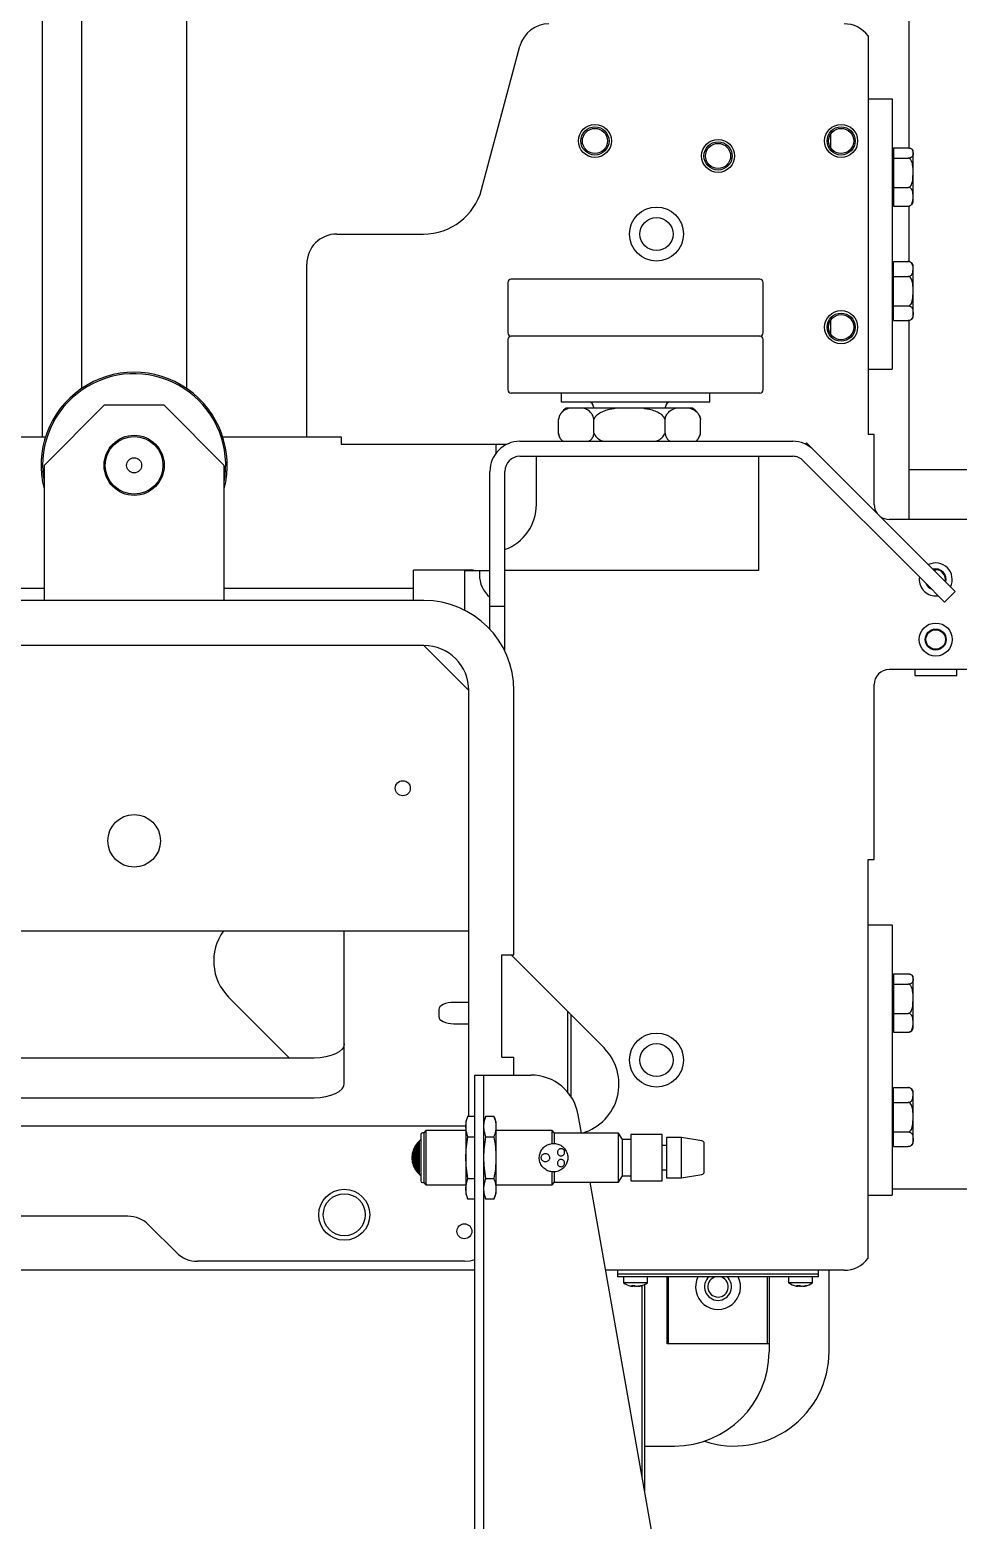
# Model space of a CAD drawing. Header units: inches. Extents: x -347369 to -260369, y 119522 to 149869.
# Drawn here: x -324993.4 to -324684.1, y 137569.5 to 138065.7 of the extents above; entities that cross this region are included whole.
import ezdxf

# ---------------------------------------------------------------- set-up
doc = ezdxf.new("R2010")
doc.units = ezdxf.units.IN
doc.header["$LTSCALE"] = 300
doc.layers.add('MACCHINA', color=40, linetype='Continuous')
doc.layers.add('QUOTE', color=7, linetype='Continuous')

# ---------------------------------------------------------------- blocks, each defined once
blk = doc.blocks.new('A$C27be3406')
at = {"layer": 'MACCHINA'}
for p, q in [((394.5, -1069.5), (394.5, -180.29)), ((407.5, -194.07), (407.5, -1053.41)), ((442.5, -1053.41), (442.5, -223.34)), ((683, -374.5), (683, -973.33)), ((669.5, -936), (669.5, -1068.74)), ((540.72, -987.18), (553.51, -939.41)), ((669.5, -957), (677.5, -957)), ((677.5, -957), (677.5, -1047)), ((657, -968.7), (657, -973.3)), ((677.9, -974.9), (677.5, -974.9)), ((677.9, -973.32), (677.9, -992.68)), ((677.9, -973.32), (682.83, -973.32)), ((677.9, -976.76), (682.83, -976.76)), ((684.5, -991.15), (684.5, -974.85)), ((677.9, -986.45), (682.83, -986.45)), ((677.5, -991.1), (677.9, -991.1)), ((677.9, -992.68), (682.83, -992.68)), ((683, -992.67), (683, -1011.19)), ((492.5, -1002), (521.4, -1002)), ((482.5, -1069.5), (482.5, -1012)), ((677.9, -1011.19), (682.83, -1011.19)), ((677.9, -1030.81), (677.9, -1011.19)), ((633.4, -1017), (550.6, -1017)), ((677.9, -1012.9), (677.5, -1012.9)), ((677.9, -1016.09), (682.83, -1016.09)), ((684.5, -1029.15), (684.5, -1012.85)), ((549.5, -1018.1), (549.5, -1034.9)), ((634.5, -1034.9), (634.5, -1018.1)), ((677.9, -1025.91), (682.83, -1025.91)), ((657, -1030.7), (657, -1035.3)), ((677.5, -1029.1), (677.9, -1029.1)), ((677.9, -1030.81), (682.83, -1030.81)), ((683, -1030.81), (683, -1097)), ((633.4, -1036), (550.6, -1036)), ((549.5, -1037.1), (549.5, -1053.9)), ((634.5, -1053.9), (634.5, -1037.1)), ((669.5, -1047), (677.5, -1047)), ((633.4, -1055), (550.6, -1055)), ((567.25, -1055), (567.25, -1058)), ((616.75, -1058), (616.75, -1055)), ((415, -1059), (395, -1079)), ((435, -1059), (415, -1059)), ((455, -1079), (435, -1059)), ((616.75, -1058), (567.25, -1058)), ((611.05, -1060), (568.95, -1060)), ((578, -1059.5), (578, -1059.77)), ((602, -1059.77), (602, -1059.5)), ((566.33, -1068.24), (566.33, -1063.76)), ((578.16, -1068.24), (578.16, -1063.76)), ((601.84, -1068.24), (601.84, -1063.76)), ((613.67, -1068.24), (613.67, -1063.76)), ((356, -1069.5), (395.49, -1069.5)), ((454.51, -1069.5), (494, -1069.5)), ((494, -1069.5), (494, -1072)), ((553.5, -1071), (644.36, -1071)), ((648.57, -1071.93), (649, -1071.5)), ((649, -1071.5), (691.43, -1113.93)), ((671.5, -1068.74), (669.5, -1068.74)), ((671.5, -1092), (671.5, -1068.74)), ((494, -1072), (549.14, -1072)), ((545.5, -1072), (545.5, -1075)), ((553.5, -1076), (644.36, -1076)), ((559, -1092), (559, -1076)), ((633, -1076), (633, -1114)), ((395, -1079), (395, -1124)), ((455, -1124), (455, -1079)), ((543.5, -1133.6), (543.5, -1081)), ((548.5, -1140.92), (548.5, -1081)), ((647.89, -1077.46), (687.89, -1117.46)), ((773, -1080.48), (683, -1080.48)), ((712.5, -1097), (676.5, -1097)), ((538, -1113.9), (518, -1113.9)), ((518, -1124), (518, -1113.9)), ((535, -1114), (543.5, -1114)), ((535, -1114), (535, -1127.21)), ((538, -1113.9), (538, -1114)), ((540, -1114), (540, -1115.34)), ((633, -1114), (548.5, -1114)), ((691.32, -1113.82), (692, -1113.75)), ((691.43, -1113.93), (698.5, -1121)), ((395, -1120), (332, -1120)), ((518, -1120), (455, -1120)), ((694.96, -1124.54), (687.89, -1117.46)), ((698.5, -1121), (694.96, -1124.54)), ((521.5, -1124), (328.5, -1124)), ((548.5, -1126), (543.5, -1126)), ((692, -1122.5), (692.86, -1122.43)), ((521.5, -1139), (328.5, -1139)), ((536.5, -1154), (521.5, -1139)), ((712.5, -1147), (676.5, -1147)), ((685, -1147), (685, -1149)), ((685, -1149), (699, -1149)), ((699, -1149), (699, -1147)), ((536.5, -1295.64), (536.5, -1154)), ((551.5, -1242), (551.5, -1154)), ((671.5, -1210.26), (671.5, -1152)), ((669.5, -1210.26), (671.5, -1210.26)), ((669.5, -1343), (669.5, -1210.26)), ((313.5, -1234), (536.5, -1234)), ((495, -1284.79), (495, -1234)), ((669.5, -1232), (677.5, -1232)), ((677.5, -1232), (677.5, -1322)), ((547.5, -1242), (551.5, -1242)), ((547.5, -1276), (547.5, -1242)), ((581.52, -1272.98), (550.54, -1242)), ((677.9, -1249.9), (677.5, -1249.9)), ((677.9, -1248.32), (677.9, -1267.68)), ((677.9, -1248.32), (682.83, -1248.32)), ((684.5, -1266.15), (684.5, -1249.85)), ((677.9, -1251.76), (682.83, -1251.76)), ((456.48, -1256.02), (476.78, -1276.32)), ((526.5, -1260.17), (526.5, -1262.54)), ((536.5, -1257.8), (531.5, -1257.8)), ((531.5, -1264.91), (536.5, -1264.91)), ((569.5, -1287.81), (569.5, -1260.96)), ((570.5, -1261.96), (570.5, -1289.16)), ((677.9, -1261.45), (682.83, -1261.45)), ((677.5, -1266.1), (677.9, -1266.1)), ((677.9, -1267.68), (682.83, -1267.68)), ((485, -1276.32), (365, -1276.32)), ((547.5, -1276), (551.5, -1276)), ((551.5, -1282), (551.5, -1276)), ((538.5, -1538.5), (538.5, -1282)), ((538.5, -1282), (557.17, -1282)), ((541.5, -1538.5), (541.5, -1282)), ((365, -1289.53), (485, -1289.53)), ((677.9, -1287.9), (677.5, -1287.9)), ((677.9, -1286.19), (682.83, -1286.19)), ((677.9, -1305.81), (677.9, -1286.19)), ((684.5, -1304.15), (684.5, -1287.85)), ((677.9, -1291.09), (682.83, -1291.09)), ((535.5, -1299), (298.5, -1299)), ((536.18, -1295.64), (535.5, -1297.5)), ((535.5, -1297.5), (535.5, -1321.5)), ((536.18, -1295.64), (538.5, -1295.64)), ((542.18, -1295.64), (541.5, -1297.5)), ((542.18, -1295.64), (544.82, -1295.64)), ((545.5, -1297.5), (544.82, -1295.64)), ((545.5, -1297.5), (545.5, -1321.5)), ((574, -1301.3), (572.92, -1295.22)), ((519.47, -1304.5), (519.07, -1305)), ((519.93, -1304), (519.47, -1304.5)), ((519.47, -1304.5), (519.47, -1314.5)), ((520.45, -1303.5), (519.93, -1304)), ((519.93, -1304), (519.93, -1315)), ((520.5, -1301.75), (520.5, -1317.25)), ((521.5, -1301.25), (521, -1301.25)), ((522.2, -1300.5), (521.5, -1301.2)), ((521.5, -1301.2), (521.5, -1317.8)), ((535.5, -1300.5), (522.2, -1300.5)), ((522.2, -1300.5), (522.2, -1318.5)), ((536.18, -1302.57), (538.5, -1302.57)), ((542.18, -1302.57), (544.82, -1302.57)), ((564.2, -1300.5), (545.5, -1300.5)), ((565, -1301.3), (564.2, -1300.5)), ((564.2, -1304.78), (564.2, -1300.5)), ((564.2, -1304.78), (565, -1304.76)), ((586.36, -1301.3), (565, -1301.3)), ((565, -1304.76), (565, -1301.3)), ((587.63, -1303.5), (586.36, -1301.3)), ((586.36, -1317.7), (586.36, -1301.3)), ((590.4, -1303.5), (587.63, -1303.5)), ((587.63, -1315.5), (587.63, -1303.5)), ((600.9, -1301.75), (590.4, -1301.75)), ((590.4, -1301.75), (590.4, -1317.25)), ((600.9, -1317.25), (600.9, -1301.75)), ((607.3, -1302.75), (602.3, -1302.75)), ((602.3, -1302.75), (602.3, -1316.25)), ((614.06, -1303.86), (607.3, -1302.75)), ((607.3, -1316.25), (607.3, -1302.75)), ((614.9, -1314.15), (614.9, -1304.85)), ((677.5, -1304.1), (677.9, -1304.1)), ((677.9, -1300.91), (682.83, -1300.91)), ((517.52, -1309), (517.5, -1309.5)), ((517.5, -1309.5), (517.52, -1310)), ((517.57, -1308.5), (517.52, -1309)), ((517.52, -1309), (517.52, -1310)), ((517.66, -1308), (517.57, -1308.5)), ((517.57, -1308.5), (517.57, -1310.5)), ((517.79, -1307.5), (517.66, -1308)), ((517.66, -1308), (517.66, -1311)), ((517.95, -1307), (517.79, -1307.5)), ((517.79, -1307.5), (517.79, -1311.5)), ((518.16, -1306.5), (517.95, -1307)), ((517.95, -1307), (517.95, -1312)), ((518.42, -1306), (518.16, -1306.5)), ((518.16, -1306.5), (518.16, -1312.5)), ((518.72, -1305.5), (518.42, -1306)), ((518.42, -1306), (518.42, -1313)), ((519.07, -1305), (518.72, -1305.5)), ((518.72, -1305.5), (518.72, -1313.5)), ((519.07, -1305), (519.07, -1314)), ((602.3, -1305.5), (600.9, -1305.5)), ((677.9, -1305.81), (682.83, -1305.81)), ((517.52, -1310), (517.57, -1310.5)), ((517.57, -1310.5), (517.66, -1311)), ((517.66, -1311), (517.79, -1311.5)), ((517.79, -1311.5), (517.95, -1312)), ((517.95, -1312), (518.16, -1312.5)), ((518.16, -1312.5), (518.42, -1313)), ((518.42, -1313), (518.72, -1313.5)), ((518.72, -1313.5), (519.07, -1314)), ((519.07, -1314), (519.47, -1314.5)), ((519.47, -1314.5), (519.93, -1315)), ((564.2, -1318.5), (564.2, -1314.22)), ((565, -1314.24), (564.2, -1314.22)), ((565, -1317.7), (565, -1314.24)), ((600.9, -1313.5), (602.3, -1313.5)), ((519.93, -1315), (520.45, -1315.5)), ((521, -1317.75), (521.5, -1317.75)), ((521.5, -1317.8), (522.2, -1318.5)), ((522.2, -1318.5), (535.5, -1318.5)), ((536.18, -1316.43), (538.5, -1316.43)), ((542.18, -1316.43), (544.82, -1316.43)), ((545.5, -1318.5), (564.2, -1318.5)), ((564.2, -1318.5), (565, -1317.7)), ((565, -1317.7), (586.36, -1317.7)), ((611.5, -1514), (576.89, -1317.7)), ((586.36, -1317.7), (587.63, -1315.5)), ((587.63, -1315.5), (590.4, -1315.5)), ((590.4, -1317.25), (600.9, -1317.25)), ((602.3, -1316.25), (607.3, -1316.25)), ((607.3, -1316.25), (614.06, -1315.14)), ((535.5, -1321.5), (536.18, -1323.36)), ((538.5, -1323.36), (536.18, -1323.36)), ((541.5, -1321.5), (542.18, -1323.36)), ((544.82, -1323.36), (542.18, -1323.36)), ((544.82, -1323.36), (545.5, -1321.5)), ((669.5, -1322), (677.5, -1322)), ((780, -1320), (677.5, -1320)), ((422.86, -1329), (386.14, -1329)), ((439.07, -1341.07), (429.93, -1331.93)), ((535, -1344), (446.14, -1344)), ((538.5, -1347), (290.5, -1347)), ((661.5, -1347), (582.05, -1347)), ((586.08, -1349.15), (586.08, -1347)), ((586.08, -1348.15), (652.92, -1348.15)), ((652.92, -1349.15), (586.08, -1349.15)), ((588, -1349.15), (588, -1351.15)), ((596, -1351.15), (596, -1349.15)), ((602.5, -1371.5), (602.5, -1349.15)), ((603, -1371.5), (603, -1349.15)), ((636, -1371.5), (636, -1349.15)), ((636.5, -1349.15), (636.5, -1374)), ((643, -1349.15), (643, -1351.15)), ((651, -1351.15), (651, -1349.15)), ((652.92, -1349.15), (652.92, -1347)), ((656.5, -1374), (656.5, -1347)), ((596, -1351.15), (588, -1351.15)), ((590.93, -1352.32), (590.94, -1352.29)), ((591.11, -1352.32), (591.18, -1352.07)), ((591.37, -1352.32), (591.53, -1352.06)), ((591.82, -1352.32), (591.76, -1352.08)), ((592.63, -1352.32), (592.56, -1352.2)), ((592.89, -1352.32), (592.87, -1352.28)), ((593.07, -1352.32), (593.03, -1352.24)), ((594.14, -1352.07), (594.14, -1415.54)), ((595, -1351.73), (595, -1420.42)), ((651, -1351.15), (643, -1351.15)), ((645.93, -1352.32), (645.94, -1352.29)), ((646.11, -1352.32), (646.18, -1352.07)), ((646.37, -1352.32), (646.53, -1352.06)), ((646.82, -1352.32), (646.76, -1352.08)), ((647.63, -1352.32), (647.56, -1352.2)), ((647.89, -1352.32), (647.87, -1352.28)), ((648.07, -1352.32), (648.03, -1352.24)), ((636.5, -1371.5), (602.5, -1371.5)), ((595, -1405.5), (605, -1405.5))]:
    blk.add_line(p, q, dxfattribs=at)
at = {"layer": 'MACCHINA', "flags": 128}
for points in [[(683.37, -1011.28), (683.04, -1011.2), (682.7, -1011.19)], [(578, -1059.77), (577.99, -1059.96), (577.98, -1060)], [(602.02, -1060), (602.01, -1059.96), (602, -1059.77)], [(566.55, -1062.91), (566.47, -1063.15), (566.34, -1063.72)], [(613.63, -1063.56), (613.49, -1063.01), (613.37, -1062.7)], [(566.37, -1068.44), (566.51, -1068.99), (566.63, -1069.3)], [(567.41, -1070.67), (567.64, -1070.94), (567.69, -1071)], [(612.31, -1071), (612.4, -1070.89), (612.68, -1070.55)], [(613.45, -1069.09), (613.53, -1068.85), (613.66, -1068.28)], [(394.5, -1079), (394.68, -1082.3), (395, -1084.5)], [(689.95, -1119.53), (689.61, -1119.2), (689.47, -1119.05)], [(531.5, -1257.8), (530.52, -1257.85), (529.59, -1257.98), (528.72, -1258.2), (527.96, -1258.5), (527.34, -1258.86), (526.88, -1259.27), (526.6, -1259.71), (526.5, -1260.17)], [(526.5, -1262.54), (526.6, -1263), (526.88, -1263.45), (527.34, -1263.86), (527.96, -1264.21), (528.72, -1264.51), (529.59, -1264.73), (530.52, -1264.86), (531.5, -1264.91)], [(495, -1271.58), (494.81, -1272.51), (494.24, -1273.39), (493.31, -1274.21), (492.07, -1274.93), (490.56, -1275.52), (488.83, -1275.96), (486.95, -1276.23), (485, -1276.32)], [(485, -1289.53), (486.95, -1289.44), (488.83, -1289.17), (490.56, -1288.73), (492.07, -1288.14), (493.31, -1287.43), (494.24, -1286.61), (494.81, -1285.72), (495, -1284.79)], [(683.37, -1286.28), (683.04, -1286.2), (682.7, -1286.19)], [(535, -1344), (536.95, -1343.81), (538.5, -1343.37)], [(591.37, -1352.32), (591.23, -1352.29), (591.13, -1352.28)], [(592.89, -1352.32), (593, -1352.3), (593.06, -1352.29)], [(646.37, -1352.32), (646.23, -1352.29), (646.13, -1352.28)], [(647.89, -1352.32), (648, -1352.3), (648.06, -1352.29)]]:
    blk.add_lwpolyline(points, dxfattribs=at)
at = {"layer": 'MACCHINA'}
for centre, radius in [((578.5, -971), 5.5), ((578.5, -971), 4.69), ((578.5, -971), 4.19), ((660.5, -971), 5.5), ((660.5, -971), 4.69), ((660.5, -971), 4.19), ((619.5, -976), 5.5), ((619.5, -976), 4.69), ((619.5, -976), 4.19), ((599, -1002), 9), ((599, -1002), 5.5), ((660.5, -1033), 5.5), ((660.5, -1033), 4.69), ((660.5, -1033), 4.19), ((425, -1079), 10), ((425, -1079), 9.6), ((425, -1079), 2.5), ((692, -1137), 5.5), ((692, -1137), 3.5), ((692, -1137), 3.25), ((514.5, -1186.5), 2.5), ((425, -1204), 8.75), ((599, -1277), 9), ((599, -1277), 5.5), ((495, -1328.5), 8.5), ((495, -1328.5), 7), ((535, -1334), 2.5)]:
    blk.add_circle(centre, radius, dxfattribs=at)
for centre, radius, start, end in [((563.17, -942), 10, 90, 165), ((661.5, -942), 10, 36.8699, 90), ((682.83, -974.85), 1.67, 0, 35.1283), ((521.4, -982), 20, 270, 345), ((682.83, -991.15), 1.67, 324.9661, 0), ((492.5, -1012), 10, 90, 180), ((682.83, -1012.85), 1.67, 0, 50.9756), ((550.6, -1018.1), 1.1, 90, 180), ((633.4, -1018.1), 1.1, 0, 90), ((682.83, -1029.15), 1.67, 309.9532, 0), ((550.6, -1034.9), 1.1, 180, 270), ((550.6, -1037.1), 1.1, 90, 180), ((633.4, -1034.9), 1.1, 270, 0), ((633.4, -1037.1), 1.1, 0, 90), ((425, -1079), 31, 345.4074, 194.6231), ((425, -1079), 30.5, 349.6111, 180), ((550.6, -1053.9), 1.1, 180, 270), ((633.4, -1053.9), 1.1, 270, 0), ((571.65, -1064.68), 5.4, 120, 143.345), ((576.5, -1059.5), 1.5, 0, 90), ((603.5, -1059.5), 1.5, 90, 180), ((608.35, -1064.68), 5.4, 38.2651, 60), ((553.5, -1081), 10, 90, 180), ((644.36, -1081), 10, 45, 90), ((553.5, -1081), 5, 90, 180), ((644.36, -1081), 5, 45, 90), ((543, -1092), 16, 290.1055, 0), ((676.5, -1092), 5, 180, 216.8699), ((676.5, -1092), 5, 233.1301, 270), ((550, -1115.34), 10, 180, 229.4584), ((692, -1117), 5.5, 170.9925, 270), ((692, -1117), 5.5, 333.7483, 116.2517), ((692, -1117), 3.5, 345.3364, 104.6636), ((692, -1117), 3.25, 347.9515, 90), ((692, -1117), 3.5, 202.4425, 247.5575), ((521.5, -1154), 30, 0, 90), ((521.5, -1154), 15, 0, 90), ((676.5, -1152), 5, 90, 180), ((468.5, -1244), 17, 143.9681, 225), ((682.83, -1249.85), 1.67, 0, 35.1283), ((682.83, -1266.15), 1.67, 324.9661, 0), ((569.5, -1285), 17, 286.4992, 45), ((557.17, -1298), 16, 10, 90), ((682.83, -1287.85), 1.67, 0, 50.9756), ((521, -1301.75), 0.5, 90, 180), ((613.9, -1304.85), 1, 0, 80.66), ((682.83, -1304.15), 1.67, 309.9532, 0), ((613.9, -1314.15), 1, 279.34, 0), ((521, -1317.25), 0.5, 180, 270), ((422.86, -1339), 10, 45, 90), ((446.14, -1334), 10, 225, 270), ((661.5, -1337), 10, 270, 323.1301), ((619.5, -1352.5), 7.5, 153.47, 26.53), ((619.5, -1352.5), 4.5, 131.8886, 48.1114), ((619.5, -1352.5), 3.4, 99.8382, 80.0316), ((592, -1345.37), 7.02, 235.292, 257.6618), ((592.14, -1345.05), 7.34, 254.9527, 261.9608), ((591.64, -1348.14), 4.23, 250.5837, 260.2418), ((591.79, -1346.36), 6.02, 257.6604, 261.7896), ((591.19, -1345.45), 6.62, 265.3965, 274.6035), ((591.63, -1350.91), 1.49, 229.4162, 249.9557), ((592.63, -1348.92), 3.49, 250.1365, 256.6839), ((592.69, -1350.91), 1.49, 229.4162, 249.9557), ((591.39, -1351.09), 1.29, 289.3339, 297.8921), ((591.32, -1348.74), 3.68, 283.4454, 292.5167), ((591.77, -1346.33), 6.05, 278.2239, 289.0334), ((592.36, -1352.05), 0.378, 316.2673, 347.4818), ((592.21, -1346.33), 6.05, 278.2239, 289.0334), ((592, -1345.37), 7.02, 282.3382, 304.708), ((593.96, -1350.92), 1.15, 258.9237, 281.0763), ((647, -1345.37), 7.02, 235.292, 257.6618), ((647.14, -1345.05), 7.34, 254.9527, 261.9608), ((646.64, -1348.14), 4.23, 250.5837, 260.2418), ((646.79, -1346.36), 6.02, 257.6604, 261.7896), ((646.19, -1345.45), 6.62, 265.3965, 274.6035), ((646.63, -1350.91), 1.49, 229.4162, 249.9557), ((647.63, -1348.92), 3.49, 250.1365, 256.6839), ((647.69, -1350.91), 1.49, 229.4162, 249.9557), ((646.39, -1351.09), 1.29, 289.3339, 297.8926), ((646.32, -1348.74), 3.68, 283.4454, 292.5167), ((646.77, -1346.33), 6.05, 278.2239, 289.0334), ((647.36, -1352.05), 0.378, 316.2673, 347.4818), ((647.21, -1346.33), 6.05, 278.2239, 289.0334), ((647, -1345.37), 7.02, 282.3382, 304.708), ((648.96, -1350.92), 1.15, 258.9237, 281.0763), ((605, -1374), 31.5, 270, 359.8175), ((625, -1374), 31.5, 251.4906, 0)]:
    blk.add_arc(centre, radius, start, end, dxfattribs=at)
for points, knots in [([(682.83, -973.32), (682.93, -973.32), (683.13, -973.33), (683.45, -973.39), (683.82, -973.53), (684.33, -973.93), (684.48, -974.71), (684.5, -975.51), (684.26, -976.15), (684, -976.44), (683.62, -976.63), (683.31, -976.72), (683.03, -976.76), (682.88, -976.76), (682.83, -976.76)], [0, 0, 0, 0, 0.026555, 0.053007, 0.096234, 0.170228, 0.383898, 0.691531, 0.778744, 0.880669, 0.920378, 0.960394, 0.987599, 1, 1, 1, 1]), ([(682.83, -986.45), (682.93, -986.44), (683.13, -986.42), (683.45, -986.24), (683.82, -985.85), (684.33, -984.73), (684.48, -982.52), (684.5, -980.3), (684.26, -978.5), (684, -977.69), (683.62, -977.13), (683.31, -976.88), (683.03, -976.77), (682.88, -976.77), (682.83, -976.76)], [0, 0, 0, 0, 0.026555, 0.053007, 0.096234, 0.170228, 0.383898, 0.691531, 0.778744, 0.880669, 0.920378, 0.960394, 0.987599, 1, 1, 1, 1]), ([(682.83, -992.68), (682.92, -992.68), (683.1, -992.67), (683.41, -992.57), (683.77, -992.34), (684.26, -991.7), (684.44, -990.73), (684.47, -989.57), (684.46, -988.5), (684.3, -987.63), (683.95, -986.99), (683.61, -986.66), (683.21, -986.49), (682.97, -986.45), (682.85, -986.45), (682.83, -986.45)], [0, 0, 0, 0, 0.023422, 0.049152, 0.090296, 0.159181, 0.344814, 0.499837, 0.651007, 0.80129, 0.868141, 0.935704, 0.966051, 0.996637, 1, 1, 1, 1]), ([(682.83, -1016.09), (682.93, -1016.09), (683.13, -1016.08), (683.45, -1015.99), (683.82, -1015.79), (684.33, -1015.22), (684.48, -1014.11), (684.5, -1012.98), (684.26, -1012.07), (684, -1011.65), (683.62, -1011.37), (683.31, -1011.24), (683.03, -1011.19), (682.88, -1011.19), (682.83, -1011.19)], [0, 0, 0, 0, 0.0265548, 0.0530069, 0.0962339, 0.1702278, 0.3838977, 0.6915312, 0.7787445, 0.8806693, 0.9203784, 0.9603938, 0.987599, 1, 1, 1, 1]), ([(682.83, -1025.91), (682.92, -1025.9), (683.1, -1025.88), (683.41, -1025.72), (683.77, -1025.37), (684.26, -1024.37), (684.44, -1022.83), (684.47, -1021.02), (684.46, -1019.32), (684.3, -1017.96), (683.95, -1016.95), (683.61, -1016.43), (683.21, -1016.16), (682.97, -1016.09), (682.85, -1016.09), (682.83, -1016.09)], [0, 0, 0, 0, 0.023422, 0.049152, 0.090296, 0.159181, 0.344814, 0.499837, 0.651007, 0.80129, 0.868141, 0.935704, 0.966051, 0.996637, 1, 1, 1, 1]), ([(682.83, -1025.91), (682.93, -1025.91), (683.13, -1025.92), (683.45, -1026.01), (683.82, -1026.21), (684.33, -1026.78), (684.48, -1027.89), (684.5, -1029.02), (684.26, -1029.93), (684, -1030.35), (683.62, -1030.63), (683.31, -1030.76), (683.03, -1030.81), (682.88, -1030.81), (682.83, -1030.81)], [0, 0, 0, 0, 0.026555, 0.053007, 0.096234, 0.170228, 0.383898, 0.691531, 0.778744, 0.880669, 0.920378, 0.960394, 0.987599, 1, 1, 1, 1]), ([(569.86, -1060), (569.51, -1060.11), (568.82, -1060.32), (567.87, -1060.92), (567.05, -1061.81), (566.53, -1062.81), (566.37, -1063.55), (566.33, -1063.76)], [0, 0, 0, 0, 0.250221, 0.504444, 0.710591, 0.918854, 1, 1, 1, 1]), ([(578.16, -1063.76), (578.08, -1063.4), (577.87, -1062.54), (577.11, -1061.34), (575.99, -1060.44), (575.08, -1060.14), (574.64, -1060)], [0, 0, 0, 0, 0.143448, 0.339165, 0.675608, 1, 1, 1, 1]), ([(578.16, -1063.76), (578.21, -1063.65), (578.4, -1063.15), (579.11, -1062.21), (580.45, -1061.29), (582.1, -1060.63), (583.69, -1060.23), (584.74, -1060.07), (585.22, -1060)], [0, 0, 0, 0, 0.042782, 0.191134, 0.414049, 0.61893, 0.824396, 1, 1, 1, 1]), ([(594.78, -1060), (594.94, -1060.02), (595.73, -1060.13), (597.14, -1060.4), (598.89, -1060.98), (600.44, -1061.84), (601.45, -1062.83), (601.75, -1063.56), (601.84, -1063.76)], [0, 0, 0, 0, 0.059043, 0.286329, 0.513035, 0.717117, 0.923305, 1, 1, 1, 1]), ([(601.84, -1063.76), (601.92, -1063.4), (602.13, -1062.54), (602.89, -1061.34), (604.01, -1060.44), (604.92, -1060.14), (605.36, -1060)], [0, 0, 0, 0, 0.143448, 0.339165, 0.675608, 1, 1, 1, 1]), ([(610.14, -1060), (610.49, -1060.11), (611.18, -1060.32), (612.13, -1060.92), (612.95, -1061.81), (613.47, -1062.81), (613.63, -1063.55), (613.67, -1063.76)], [0, 0, 0, 0, 0.250221, 0.504444, 0.710591, 0.918854, 1, 1, 1, 1]), ([(567.86, -1071), (567.85, -1070.99), (567.56, -1070.81), (567.05, -1070.17), (566.53, -1069.2), (566.37, -1068.45), (566.33, -1068.24)], [0, 0, 0, 0, 0.021874, 0.428766, 0.839835, 1, 1, 1, 1]), ([(578.16, -1068.24), (578.08, -1068.6), (577.87, -1069.45), (577.28, -1070.44), (576.77, -1070.82), (576.51, -1071)], [0, 0, 0, 0, 0.269169, 0.636416, 1, 1, 1, 1]), ([(578.16, -1068.24), (578.21, -1068.35), (578.4, -1068.85), (579.12, -1069.78), (580.2, -1070.58), (581.04, -1070.9), (581.3, -1071)], [0, 0, 0, 0, 0.083128, 0.371388, 0.804529, 1, 1, 1, 1]), ([(598.76, -1071), (598.81, -1070.98), (599.41, -1070.78), (600.44, -1070.14), (601.45, -1069.17), (601.75, -1068.44), (601.84, -1068.24)], [0, 0, 0, 0, 0.041595, 0.443252, 0.849055, 1, 1, 1, 1]), ([(601.84, -1068.24), (601.92, -1068.6), (602.13, -1069.45), (602.72, -1070.44), (603.23, -1070.82), (603.49, -1071)], [0, 0, 0, 0, 0.269169, 0.636416, 1, 1, 1, 1]), ([(612.14, -1071), (612.15, -1070.99), (612.44, -1070.81), (612.95, -1070.17), (613.47, -1069.2), (613.63, -1068.45), (613.67, -1068.24)], [0, 0, 0, 0, 0.021874, 0.428766, 0.839835, 1, 1, 1, 1]), ([(682.83, -1248.32), (682.93, -1248.32), (683.13, -1248.33), (683.45, -1248.39), (683.82, -1248.53), (684.33, -1248.93), (684.48, -1249.71), (684.5, -1250.51), (684.26, -1251.15), (684, -1251.44), (683.62, -1251.63), (683.31, -1251.72), (683.03, -1251.76), (682.88, -1251.76), (682.83, -1251.76)], [0, 0, 0, 0, 0.026555, 0.053007, 0.096234, 0.170228, 0.383898, 0.691531, 0.778744, 0.880669, 0.920378, 0.960394, 0.987599, 1, 1, 1, 1]), ([(682.83, -1261.45), (682.93, -1261.44), (683.13, -1261.42), (683.45, -1261.24), (683.82, -1260.85), (684.33, -1259.73), (684.48, -1257.52), (684.5, -1255.3), (684.26, -1253.5), (684, -1252.69), (683.62, -1252.13), (683.31, -1251.88), (683.03, -1251.77), (682.88, -1251.77), (682.83, -1251.76)], [0, 0, 0, 0, 0.026555, 0.053007, 0.096234, 0.170228, 0.383898, 0.691531, 0.778744, 0.880669, 0.920378, 0.960394, 0.987599, 1, 1, 1, 1]), ([(682.83, -1267.68), (682.92, -1267.68), (683.1, -1267.67), (683.41, -1267.57), (683.77, -1267.34), (684.26, -1266.7), (684.44, -1265.73), (684.47, -1264.57), (684.46, -1263.5), (684.3, -1262.63), (683.95, -1261.99), (683.61, -1261.66), (683.21, -1261.49), (682.97, -1261.45), (682.85, -1261.45), (682.83, -1261.45)], [0, 0, 0, 0, 0.023422, 0.049152, 0.090296, 0.159181, 0.344814, 0.499837, 0.651007, 0.80129, 0.868141, 0.935704, 0.966051, 0.996637, 1, 1, 1, 1]), ([(682.83, -1267.68), (682.93, -1267.68), (683.13, -1267.67), (683.45, -1267.61), (683.81, -1267.47), (684.1, -1267.28), (684.14, -1267.13), (684.15, -1267.08)], [0, 0, 0, 0, 0.125779, 0.251071, 0.45582, 0.806298, 1, 1, 1, 1]), ([(682.83, -1291.09), (682.93, -1291.09), (683.13, -1291.08), (683.45, -1290.99), (683.82, -1290.79), (684.33, -1290.22), (684.48, -1289.11), (684.5, -1287.98), (684.26, -1287.07), (684, -1286.65), (683.62, -1286.37), (683.31, -1286.24), (683.03, -1286.19), (682.88, -1286.19), (682.83, -1286.19)], [0, 0, 0, 0, 0.0265548, 0.0530069, 0.0962339, 0.1702278, 0.3838977, 0.6915312, 0.7787445, 0.8806693, 0.9203784, 0.9603938, 0.987599, 1, 1, 1, 1]), ([(682.83, -1300.91), (682.92, -1300.9), (683.1, -1300.88), (683.41, -1300.72), (683.77, -1300.37), (684.26, -1299.37), (684.44, -1297.83), (684.47, -1296.02), (684.46, -1294.32), (684.3, -1292.96), (683.95, -1291.95), (683.61, -1291.43), (683.21, -1291.16), (682.97, -1291.09), (682.85, -1291.09), (682.83, -1291.09)], [0, 0, 0, 0, 0.023422, 0.049152, 0.090296, 0.159181, 0.344814, 0.499837, 0.651007, 0.80129, 0.868141, 0.935704, 0.966051, 0.996637, 1, 1, 1, 1]), ([(535.5, -1299.11), (535.53, -1298.53), (535.6, -1297.37), (535.98, -1296.22), (536.18, -1295.64)], [0, 0, 0, 0, 0.497781, 1, 1, 1, 1]), ([(536.18, -1302.57), (535.98, -1302), (535.6, -1300.85), (535.53, -1299.69), (535.5, -1299.11)], [0, 0, 0, 0, 0.498113, 1, 1, 1, 1]), ([(541.5, -1299.11), (541.53, -1298.53), (541.6, -1297.37), (541.98, -1296.22), (542.18, -1295.64)], [0, 0, 0, 0, 0.497781, 1, 1, 1, 1]), ([(542.18, -1302.57), (541.98, -1302), (541.6, -1300.85), (541.53, -1299.69), (541.5, -1299.11)], [0, 0, 0, 0, 0.498113, 1, 1, 1, 1]), ([(544.82, -1295.64), (545.02, -1296.21), (545.4, -1297.36), (545.47, -1298.52), (545.5, -1299.11)], [0, 0, 0, 0, 0.498113, 1, 1, 1, 1]), ([(545.5, -1299.11), (545.47, -1299.69), (545.4, -1300.85), (545.02, -1302), (544.82, -1302.57)], [0, 0, 0, 0, 0.497781, 1, 1, 1, 1]), ([(535.5, -1309.5), (535.53, -1308.34), (535.6, -1306.02), (535.98, -1303.72), (536.18, -1302.57)], [0, 0, 0, 0, 0.497781, 1, 1, 1, 1]), ([(541.5, -1309.5), (541.53, -1308.34), (541.6, -1306.02), (541.98, -1303.72), (542.18, -1302.57)], [0, 0, 0, 0, 0.497781, 1, 1, 1, 1]), ([(544.82, -1302.57), (545.02, -1303.71), (545.4, -1306.01), (545.47, -1308.33), (545.5, -1309.5)], [0, 0, 0, 0, 0.498113, 1, 1, 1, 1]), ([(564.2, -1314.22), (563.7, -1314.12), (562.7, -1313.92), (561.42, -1313.04), (560.43, -1311.8), (559.92, -1310.24), (559.95, -1308.67), (560.42, -1307.27), (561.31, -1306.07), (562.58, -1305.12), (563.66, -1304.89), (564.2, -1304.78)], [0, 0, 0, 0, 0.108121, 0.215778, 0.333992, 0.453175, 0.559541, 0.659663, 0.7657, 0.88334, 1, 1, 1, 1]), ([(565, -1304.76), (565.49, -1304.84), (566.47, -1304.99), (567.76, -1305.77), (568.81, -1306.93), (569.43, -1308.45), (569.5, -1310.04), (569.11, -1311.45), (568.33, -1312.68), (567.14, -1313.68), (565.92, -1314.15), (565.17, -1314.22), (565, -1314.24)], [0, 0, 0, 0, 0.101506, 0.202477, 0.315865, 0.434328, 0.53882, 0.63384, 0.733041, 0.84483, 0.96434, 1, 1, 1, 1]), ([(682.83, -1300.91), (682.93, -1300.91), (683.13, -1300.92), (683.45, -1301.01), (683.82, -1301.21), (684.33, -1301.78), (684.48, -1302.89), (684.5, -1304.02), (684.26, -1304.93), (684, -1305.35), (683.62, -1305.63), (683.31, -1305.76), (683.03, -1305.81), (682.88, -1305.81), (682.83, -1305.81)], [0, 0, 0, 0, 0.026555, 0.053007, 0.096234, 0.170228, 0.383898, 0.691531, 0.778744, 0.880669, 0.920378, 0.960394, 0.987599, 1, 1, 1, 1]), ([(536.18, -1316.43), (535.98, -1315.29), (535.6, -1312.99), (535.53, -1310.67), (535.5, -1309.5)], [0, 0, 0, 0, 0.498113, 1, 1, 1, 1]), ([(542.18, -1316.43), (541.98, -1315.29), (541.6, -1312.99), (541.53, -1310.67), (541.5, -1309.5)], [0, 0, 0, 0, 0.498113, 1, 1, 1, 1]), ([(545.5, -1309.5), (545.47, -1310.66), (545.4, -1312.98), (545.02, -1315.28), (544.82, -1316.43)], [0, 0, 0, 0, 0.4977806, 1, 1, 1, 1]), ([(561.86, -1310.78), (561.68, -1310.75), (561.31, -1310.69), (560.88, -1310.39), (560.6, -1310.01), (560.48, -1309.61), (560.52, -1309.21), (560.68, -1308.86), (560.95, -1308.55), (561.34, -1308.32), (561.84, -1308.2), (562.39, -1308.23), (562.92, -1308.44), (563.31, -1308.82), (563.5, -1309.26), (563.51, -1309.67), (563.38, -1310.04), (563.14, -1310.36), (562.79, -1310.62), (562.34, -1310.78), (562.02, -1310.78), (561.86, -1310.78)], [0, 0, 0, 0, 0.063137, 0.126482, 0.174861, 0.223428, 0.267251, 0.309781, 0.355036, 0.405919, 0.463939, 0.528189, 0.594471, 0.656348, 0.709287, 0.754563, 0.797012, 0.841112, 0.890105, 0.945983, 1, 1, 1, 1]), ([(566.01, -1307.58), (566.03, -1307.44), (566.09, -1307.17), (566.35, -1306.82), (566.69, -1306.58), (567.1, -1306.48), (567.49, -1306.51), (567.84, -1306.66), (568.13, -1306.91), (568.34, -1307.26), (568.42, -1307.67), (568.36, -1308.09), (568.16, -1308.46), (567.85, -1308.74), (567.47, -1308.89), (567.06, -1308.91), (566.67, -1308.8), (566.34, -1308.56), (566.1, -1308.23), (566, -1307.89), (566, -1307.67), (566.01, -1307.58)], [0, 0, 0, 0, 0.056906, 0.113795, 0.170696, 0.22442, 0.274106, 0.322705, 0.373703, 0.428509, 0.485628, 0.542074, 0.596387, 0.649233, 0.701692, 0.754225, 0.806829, 0.8594, 0.911865, 0.964455, 1, 1, 1, 1]), ([(566.01, -1311.18), (566.03, -1311.05), (566.08, -1310.79), (566.32, -1310.45), (566.65, -1310.21), (567.04, -1310.09), (567.45, -1310.1), (567.83, -1310.25), (568.14, -1310.52), (568.34, -1310.87), (568.42, -1311.27), (568.37, -1311.67), (568.18, -1312.04), (567.87, -1312.33), (567.48, -1312.49), (567.08, -1312.51), (566.7, -1312.41), (566.38, -1312.21), (566.13, -1311.9), (566, -1311.54), (566, -1311.29), (566.01, -1311.18)], [0, 0, 0, 0, 0.05337, 0.106777, 0.159421, 0.211881, 0.26444, 0.317042, 0.369582, 0.422033, 0.474778, 0.528766, 0.584778, 0.642, 0.697428, 0.74865, 0.797231, 0.846872, 0.90006, 0.956534, 1, 1, 1, 1]), ([(535.5, -1319.89), (535.53, -1319.31), (535.6, -1318.15), (535.98, -1317), (536.18, -1316.43)], [0, 0, 0, 0, 0.497781, 1, 1, 1, 1]), ([(541.5, -1319.89), (541.53, -1319.31), (541.6, -1318.15), (541.98, -1317), (542.18, -1316.43)], [0, 0, 0, 0, 0.497781, 1, 1, 1, 1]), ([(544.82, -1316.43), (545.02, -1317), (545.4, -1318.15), (545.47, -1319.31), (545.5, -1319.89)], [0, 0, 0, 0, 0.498113, 1, 1, 1, 1]), ([(536.18, -1323.36), (535.98, -1322.79), (535.6, -1321.64), (535.53, -1320.48), (535.5, -1319.89)], [0, 0, 0, 0, 0.498113, 1, 1, 1, 1]), ([(542.18, -1323.36), (541.98, -1322.79), (541.6, -1321.64), (541.53, -1320.48), (541.5, -1319.89)], [0, 0, 0, 0, 0.498113, 1, 1, 1, 1]), ([(545.5, -1319.89), (545.47, -1320.47), (545.4, -1321.63), (545.02, -1322.78), (544.82, -1323.36)], [0, 0, 0, 0, 0.497781, 1, 1, 1, 1])]:
    blk.add_open_spline(points, degree=3, knots=knots, dxfattribs=at)

msp = doc.modelspace()

# ---------------------------------------------------------------- block references
at = {"layer": 'QUOTE'}
msp.add_blockref('A$C27be3406', (-325383.625, 138999.656), dxfattribs=at)

doc.saveas('drawing.dxf')
